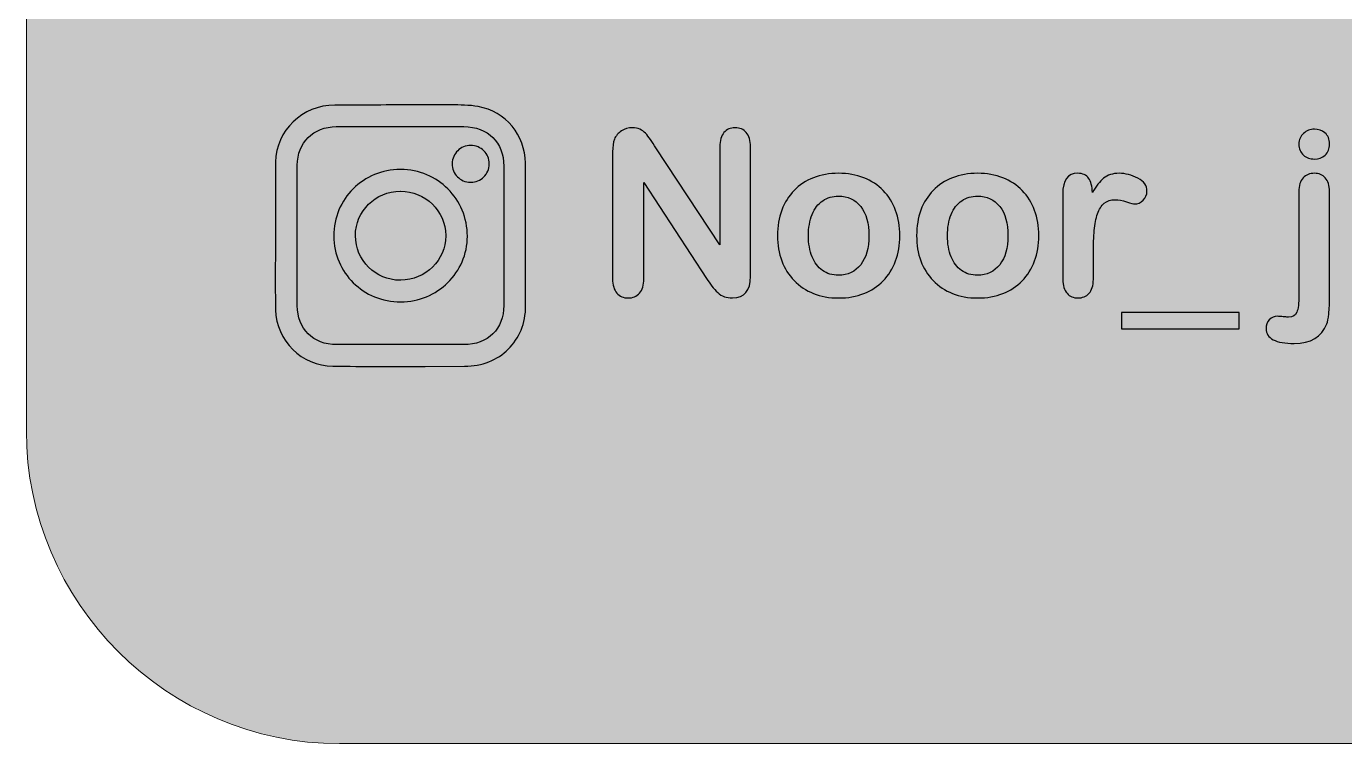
# Model space of a CAD drawing. Header units: millimetres. Extents: x -52.2 to -2.4, y -28.5 to 21.3.
# Drawn here: x -52.23 to -31.26, y -28.45 to -17.04 of the extents above; entities that cross this region are included whole.
import ezdxf

# ---------------------------------------------------------------- set-up
doc = ezdxf.new("R2010")
doc.units = ezdxf.units.MM
doc.header["$MEASUREMENT"] = 0
doc.layers.add('Layer 1', color=7, linetype='Continuous')

msp = doc.modelspace()

# ---------------------------------------------------------------- hatches: boundary and pattern name
at = {"layer": 'Layer 1', "true_color": 0xfff212}
h = msp.add_hatch(color=2, dxfattribs=at)
edge = h.paths.add_edge_path()
edge.add_spline(control_points=[(-47.2462, 21.3462), (-47.2462, 21.3462), (-7.406, 21.3462), (-7.406, 21.3462), (-4.667, 21.3462), (-2.4261, 19.1053), (-2.4261, 16.3663), (-2.4261, 16.3663), (-2.4261, -23.4739), (-2.4261, -23.4739), (-2.4261, -26.2129), (-4.667, -28.4538), (-7.406, -28.4538), (-7.406, -28.4538), (-47.2462, -28.4538), (-47.2462, -28.4538), (-49.9852, -28.4538), (-52.2261, -26.2129), (-52.2261, -23.4739), (-52.2261, -23.4739), (-52.2261, 16.3663), (-52.2261, 16.3663), (-52.2261, 19.1053), (-49.9852, 21.3462), (-47.2462, 21.3462)], knot_values=[0, 0, 0, 0, 0.125, 0.125, 0.125, 0.25, 0.25, 0.25, 0.375, 0.375, 0.375, 0.5, 0.5, 0.5, 0.625, 0.625, 0.625, 0.75, 0.75, 0.75, 0.875, 0.875, 0.875, 1, 1, 1, 1], degree=3, periodic=1)
at = {"layer": 'Layer 1', "true_color": 0x373435}
h = msp.add_hatch(color=250, dxfattribs=at)
edge = h.paths.add_edge_path()
edge.add_spline(control_points=[(-48.2645, -20.3335), (-48.2645, -20.3335), (-48.2655, -20.0078), (-48.2655, -20.0078), (-48.2669, -19.7396), (-48.2682, -19.4711), (-48.2633, -19.2033), (-48.2586, -18.9471), (-48.1528, -18.7201), (-47.9839, -18.5575), (-47.8142, -18.3942), (-47.5805, -18.2951), (-47.321, -18.2946), (-47.321, -18.2946), (-46.841, -18.2931), (-46.841, -18.2931), (-46.3959, -18.2917), (-45.9506, -18.2902), (-45.5052, -18.291), (-45.5052, -18.291), (-45.4759, -18.2909), (-45.4759, -18.2909), (-45.3319, -18.2913), (-45.1853, -18.2916), (-45.0428, -18.3173), (-44.8225, -18.3573), (-44.6354, -18.4705), (-44.5031, -18.6288), (-44.3702, -18.788), (-44.2923, -18.9936), (-44.2916, -19.2165), (-44.2916, -19.2165), (-44.2869, -21.4875), (-44.2869, -21.4875), (-44.2871, -21.7657), (-44.3896, -22.0061), (-44.5623, -22.177), (-44.7351, -22.3483), (-44.9779, -22.4495), (-45.258, -22.4495), (-45.258, -22.4495), (-45.8859, -22.4503), (-45.8859, -22.4503), (-46.3742, -22.4515), (-46.8629, -22.4525), (-47.3508, -22.4476), (-47.5985, -22.4451), (-47.8238, -22.3441), (-47.9885, -22.1823), (-48.1535, -22.0205), (-48.2582, -21.7973), (-48.2639, -21.5514), (-48.27, -21.2802), (-48.2685, -21.0081), (-48.267, -20.7366), (-48.267, -20.7366), (-48.2659, -20.3335), (-48.2659, -20.3335), (-48.2659, -20.3335), (-48.2645, -20.3335), (-48.2645, -20.3335)], knot_values=[0, 0, 0, 0, 0.05, 0.05, 0.05, 0.1, 0.1, 0.1, 0.15, 0.15, 0.15, 0.2, 0.2, 0.2, 0.25, 0.25, 0.25, 0.3, 0.3, 0.3, 0.35, 0.35, 0.35, 0.4, 0.4, 0.4, 0.45, 0.45, 0.45, 0.5, 0.5, 0.5, 0.55, 0.55, 0.55, 0.6, 0.6, 0.6, 0.65, 0.65, 0.65, 0.7, 0.7, 0.7, 0.75, 0.75, 0.75, 0.8, 0.8, 0.8, 0.85, 0.85, 0.85, 0.9, 0.9, 0.9, 0.95, 0.95, 0.95, 1, 1, 1, 1], degree=3, periodic=1)
h = msp.add_hatch(color=250, dxfattribs=at)
edge = h.paths.add_edge_path()
edge.add_spline(control_points=[(-47.9181, -20.3746), (-47.9181, -20.3746), (-47.9181, -21.4859), (-47.9181, -21.4859), (-47.9181, -21.6703), (-47.8545, -21.8258), (-47.745, -21.9341), (-47.6355, -22.0425), (-47.4788, -22.1052), (-47.2923, -22.1052), (-47.2923, -22.1052), (-45.2695, -22.1052), (-45.2695, -22.1052), (-45.0782, -22.1052), (-44.9188, -22.0425), (-44.808, -21.9335), (-44.6975, -21.8247), (-44.6336, -21.6679), (-44.6335, -21.4802), (-44.6335, -21.4802), (-44.6335, -19.2647), (-44.6335, -19.2647), (-44.6336, -19.077), (-44.6977, -18.9196), (-44.8085, -18.8098), (-44.9192, -18.7002), (-45.0782, -18.6366), (-45.268, -18.6362), (-45.268, -18.6362), (-47.2977, -18.6366), (-47.2977, -18.6366), (-47.4786, -18.6367), (-47.634, -18.7011), (-47.7435, -18.8093), (-47.8529, -18.9177), (-47.9176, -19.0711), (-47.9176, -19.2496), (-47.9176, -19.2496), (-47.9181, -20.3746), (-47.9181, -20.3746)], knot_values=[0, 0, 0, 0, 0.0769231, 0.0769231, 0.0769231, 0.1538462, 0.1538462, 0.1538462, 0.2307692, 0.2307692, 0.2307692, 0.3076923, 0.3076923, 0.3076923, 0.3846154, 0.3846154, 0.3846154, 0.4615385, 0.4615385, 0.4615385, 0.5384615, 0.5384615, 0.5384615, 0.6153846, 0.6153846, 0.6153846, 0.6923077, 0.6923077, 0.6923077, 0.7692308, 0.7692308, 0.7692308, 0.8461538, 0.8461538, 0.8461538, 0.9230769, 0.9230769, 0.9230769, 1, 1, 1, 1], degree=3, periodic=1)
h = msp.add_hatch(color=250, dxfattribs=at)
edge = h.paths.add_edge_path()
edge.add_spline(control_points=[(-42.2187, -18.9729), (-42.2187, -18.9729), (-41.1987, -20.5174), (-41.1987, -20.5174), (-41.1987, -20.5174), (-41.1987, -18.9582), (-41.1987, -18.9582), (-41.1987, -18.857), (-41.1765, -18.7812), (-41.1335, -18.7308), (-41.0902, -18.6804), (-41.0315, -18.6545), (-40.9578, -18.6545), (-40.8821, -18.6545), (-40.8216, -18.6797), (-40.7779, -18.7301), (-40.7341, -18.7806), (-40.712, -18.8573), (-40.712, -18.9582), (-40.712, -18.9582), (-40.712, -21.0182), (-40.712, -21.0182), (-40.712, -21.2479), (-40.8072, -21.3628), (-40.9975, -21.3628), (-41.0449, -21.3628), (-41.0878, -21.3558), (-41.1262, -21.3421), (-41.1637, -21.3287), (-41.2001, -21.3066), (-41.2329, -21.2774), (-41.2663, -21.2478), (-41.297, -21.2126), (-41.3257, -21.1726), (-41.354, -21.133), (-41.3843, -21.0927), (-41.4117, -21.0506), (-41.4117, -21.0506), (-42.4065, -19.5256), (-42.4065, -19.5256), (-42.4065, -19.5256), (-42.4065, -21.059), (-42.4065, -21.059), (-42.4065, -21.1587), (-42.4297, -21.2351), (-42.4761, -21.286), (-42.5227, -21.3373), (-42.5829, -21.3628), (-42.6555, -21.3628), (-42.7305, -21.3628), (-42.7908, -21.337), (-42.836, -21.2854), (-42.8813, -21.2335), (-42.9043, -21.1579), (-42.9043, -21.059), (-42.9043, -21.059), (-42.9043, -19.0388), (-42.9043, -19.0388), (-42.9043, -18.9528), (-42.8951, -18.8852), (-42.8757, -18.8368), (-42.854, -18.7829), (-42.8151, -18.7388), (-42.7627, -18.7051), (-42.7107, -18.6714), (-42.6536, -18.6545), (-42.5932, -18.6545), (-42.5451, -18.6545), (-42.504, -18.6625), (-42.4706, -18.6777), (-42.4366, -18.6932), (-42.4064, -18.7144), (-42.381, -18.7404), (-42.3555, -18.7665), (-42.3291, -18.8005), (-42.3023, -18.8424), (-42.2757, -18.8837), (-42.2483, -18.928), (-42.2187, -18.9729)], knot_values=[0, 0, 0, 0, 0.0384615, 0.0384615, 0.0384615, 0.0769231, 0.0769231, 0.0769231, 0.1153846, 0.1153846, 0.1153846, 0.1538462, 0.1538462, 0.1538462, 0.1923077, 0.1923077, 0.1923077, 0.2307692, 0.2307692, 0.2307692, 0.2692308, 0.2692308, 0.2692308, 0.3076923, 0.3076923, 0.3076923, 0.3461538, 0.3461538, 0.3461538, 0.3846154, 0.3846154, 0.3846154, 0.4230769, 0.4230769, 0.4230769, 0.4615385, 0.4615385, 0.4615385, 0.5, 0.5, 0.5, 0.5384615, 0.5384615, 0.5384615, 0.5769231, 0.5769231, 0.5769231, 0.6153846, 0.6153846, 0.6153846, 0.6538462, 0.6538462, 0.6538462, 0.6923077, 0.6923077, 0.6923077, 0.7307692, 0.7307692, 0.7307692, 0.7692308, 0.7692308, 0.7692308, 0.8076923, 0.8076923, 0.8076923, 0.8461538, 0.8461538, 0.8461538, 0.8846154, 0.8846154, 0.8846154, 0.9230769, 0.9230769, 0.9230769, 0.9615385, 0.9615385, 0.9615385, 1, 1, 1, 1], degree=3, periodic=1)
h = msp.add_hatch(color=250, dxfattribs=at)
edge = h.paths.add_edge_path()
edge.add_spline(control_points=[(-31.745, -19.1522), (-31.8127, -19.1522), (-31.8708, -19.1314), (-31.9188, -19.09), (-31.967, -19.0486), (-31.9909, -18.9893), (-31.9909, -18.9131), (-31.9909, -18.8448), (-31.9663, -18.788), (-31.917, -18.7436), (-31.8677, -18.6991), (-31.8102, -18.6765), (-31.745, -18.6765), (-31.6816, -18.6765), (-31.6258, -18.6963), (-31.5772, -18.7368), (-31.5284, -18.7774), (-31.5041, -18.8362), (-31.5041, -18.9131), (-31.5041, -18.9881), (-31.5279, -19.0467), (-31.5754, -19.0888), (-31.623, -19.1309), (-31.6791, -19.1522), (-31.745, -19.1522)], knot_values=[0, 0, 0, 0, 0.125, 0.125, 0.125, 0.25, 0.25, 0.25, 0.375, 0.375, 0.375, 0.5, 0.5, 0.5, 0.625, 0.625, 0.625, 0.75, 0.75, 0.75, 0.875, 0.875, 0.875, 1, 1, 1, 1], degree=3, periodic=1)
h = msp.add_hatch(color=250, dxfattribs=at)
edge = h.paths.add_edge_path()
edge.add_spline(control_points=[(-45.1602, -18.9351), (-45.0772, -18.9361), (-45.0034, -18.9686), (-44.9506, -19.0208), (-44.8974, -19.0734), (-44.865, -19.1463), (-44.865, -19.2272), (-44.865, -19.2272), (-44.865, -19.2322), (-44.865, -19.2322), (-44.8662, -19.3134), (-44.8994, -19.3854), (-44.9522, -19.4373), (-45.0052, -19.4889), (-45.0782, -19.5207), (-45.1593, -19.5209), (-45.1593, -19.5209), (-45.1644, -19.521), (-45.1644, -19.521), (-45.247, -19.5197), (-45.3202, -19.4868), (-45.3723, -19.4339), (-45.4245, -19.3808), (-45.4558, -19.3076), (-45.4554, -19.2259), (-45.4544, -19.1442), (-45.4209, -19.071), (-45.3677, -19.0188), (-45.3144, -18.9665), (-45.241, -18.9344), (-45.1602, -18.9351)], knot_values=[0, 0, 0, 0, 0.1, 0.1, 0.1, 0.2, 0.2, 0.2, 0.3, 0.3, 0.3, 0.4, 0.4, 0.4, 0.5, 0.5, 0.5, 0.6, 0.6, 0.6, 0.7, 0.7, 0.7, 0.8, 0.8, 0.8, 0.9, 0.9, 0.9, 1, 1, 1, 1], degree=3, periodic=1)
h = msp.add_hatch(color=250, dxfattribs=at)
edge = h.paths.add_edge_path()
edge.add_spline(control_points=[(-46.2745, -21.4244), (-46.5705, -21.4245), (-46.8359, -21.3087), (-47.0277, -21.1202), (-47.2196, -20.9319), (-47.3377, -20.6703), (-47.3379, -20.3796), (-47.3379, -20.3796), (-47.338, -20.3766), (-47.338, -20.3766), (-47.3376, -20.0808), (-47.2201, -19.8157), (-47.0291, -19.6249), (-46.838, -19.434), (-46.5728, -19.317), (-46.2776, -19.3168), (-46.2776, -19.3168), (-46.2754, -19.3167), (-46.2754, -19.3167), (-45.9799, -19.3174), (-45.714, -19.436), (-45.5224, -19.628), (-45.3309, -19.82), (-45.2129, -20.086), (-45.2129, -20.3815), (-45.2131, -20.6685), (-45.3326, -20.9293), (-45.5251, -21.1182), (-45.7173, -21.3071), (-45.9828, -21.4241), (-46.2745, -21.4244)], knot_values=[0, 0, 0, 0, 0.1, 0.1, 0.1, 0.2, 0.2, 0.2, 0.3, 0.3, 0.3, 0.4, 0.4, 0.4, 0.5, 0.5, 0.5, 0.6, 0.6, 0.6, 0.7, 0.7, 0.7, 0.8, 0.8, 0.8, 0.9, 0.9, 0.9, 1, 1, 1, 1], degree=3, periodic=1)
h = msp.add_hatch(color=250, dxfattribs=at)
edge = h.paths.add_edge_path()
edge.add_spline(control_points=[(-38.3373, -20.3716), (-38.3373, -20.5174), (-38.3598, -20.6513), (-38.405, -20.7736), (-38.4502, -20.8962), (-38.5163, -21.0015), (-38.602, -21.0896), (-38.6877, -21.1777), (-38.7907, -21.2453), (-38.9095, -21.2921), (-39.0282, -21.3389), (-39.1626, -21.3628), (-39.3114, -21.3628), (-39.4597, -21.3628), (-39.5927, -21.3391), (-39.7104, -21.2915), (-39.8281, -21.244), (-39.9309, -21.1755), (-40.0173, -21.0865), (-40.1032, -20.9983), (-40.1695, -20.893), (-40.2137, -20.7723), (-40.2581, -20.6512), (-40.2808, -20.5174), (-40.2808, -20.371), (-40.2808, -20.2233), (-40.2583, -20.0877), (-40.2131, -19.9654), (-40.1678, -19.8428), (-40.1026, -19.7375), (-40.0178, -19.6506), (-39.9333, -19.5639), (-39.8306, -19.4968), (-39.7104, -19.4499), (-39.5902, -19.403), (-39.4573, -19.3792), (-39.3114, -19.3792), (-39.1638, -19.3792), (-39.0295, -19.4032), (-38.9095, -19.4505), (-38.7895, -19.4979), (-38.6863, -19.5667), (-38.6002, -19.6549), (-38.5145, -19.7427), (-38.4488, -19.8478), (-38.4044, -19.9696), (-38.3601, -20.0908), (-38.3373, -20.2252), (-38.3373, -20.3716)], knot_values=[0, 0, 0, 0, 0.0625, 0.0625, 0.0625, 0.125, 0.125, 0.125, 0.1875, 0.1875, 0.1875, 0.25, 0.25, 0.25, 0.3125, 0.3125, 0.3125, 0.375, 0.375, 0.375, 0.4375, 0.4375, 0.4375, 0.5, 0.5, 0.5, 0.5625, 0.5625, 0.5625, 0.625, 0.625, 0.625, 0.6875, 0.6875, 0.6875, 0.75, 0.75, 0.75, 0.8125, 0.8125, 0.8125, 0.875, 0.875, 0.875, 0.9375, 0.9375, 0.9375, 1, 1, 1, 1], degree=3, periodic=1)
h = msp.add_hatch(color=250, dxfattribs=at)
edge = h.paths.add_edge_path()
edge.add_spline(control_points=[(-36.1267, -20.3716), (-36.1267, -20.5174), (-36.1492, -20.6512), (-36.1944, -20.7736), (-36.2397, -20.8961), (-36.3058, -21.0016), (-36.3914, -21.0896), (-36.477, -21.1776), (-36.5801, -21.2453), (-36.6989, -21.2921), (-36.8176, -21.3389), (-36.952, -21.3628), (-37.1008, -21.3628), (-37.2491, -21.3628), (-37.3823, -21.3389), (-37.4998, -21.2915), (-37.6173, -21.2441), (-37.7202, -21.1754), (-37.8066, -21.0865), (-37.8925, -20.9983), (-37.9588, -20.893), (-38.003, -20.7723), (-38.0476, -20.6512), (-38.0701, -20.5174), (-38.0701, -20.371), (-38.0701, -20.2233), (-38.0477, -20.0877), (-38.0024, -19.9654), (-37.9571, -19.8428), (-37.8919, -19.7375), (-37.8071, -19.6506), (-37.7227, -19.564), (-37.62, -19.4968), (-37.4998, -19.4499), (-37.3796, -19.403), (-37.2466, -19.3792), (-37.1008, -19.3792), (-36.9532, -19.3792), (-36.8188, -19.4032), (-36.6989, -19.4505), (-36.5788, -19.4979), (-36.4757, -19.5667), (-36.3896, -19.6549), (-36.3039, -19.7427), (-36.2382, -19.8478), (-36.1938, -19.9696), (-36.1495, -20.0908), (-36.1267, -20.2252), (-36.1267, -20.3716)], knot_values=[0, 0, 0, 0, 0.0625, 0.0625, 0.0625, 0.125, 0.125, 0.125, 0.1875, 0.1875, 0.1875, 0.25, 0.25, 0.25, 0.3125, 0.3125, 0.3125, 0.375, 0.375, 0.375, 0.4375, 0.4375, 0.4375, 0.5, 0.5, 0.5, 0.5625, 0.5625, 0.5625, 0.625, 0.625, 0.625, 0.6875, 0.6875, 0.6875, 0.75, 0.75, 0.75, 0.8125, 0.8125, 0.8125, 0.875, 0.875, 0.875, 0.9375, 0.9375, 0.9375, 1, 1, 1, 1], degree=3, periodic=1)
h = msp.add_hatch(color=250, dxfattribs=at)
edge = h.paths.add_edge_path()
edge.add_spline(control_points=[(-35.2593, -20.6589), (-35.2593, -20.6589), (-35.2593, -21.0664), (-35.2593, -21.0664), (-35.2593, -21.1649), (-35.2827, -21.2392), (-35.3288, -21.2884), (-35.375, -21.3378), (-35.4338, -21.3628), (-35.5051, -21.3628), (-35.5753, -21.3628), (-35.6334, -21.3378), (-35.6783, -21.2878), (-35.7233, -21.238), (-35.746, -21.164), (-35.746, -21.0664), (-35.746, -21.0664), (-35.746, -19.7079), (-35.746, -19.7079), (-35.746, -19.4889), (-35.6668, -19.3792), (-35.5088, -19.3792), (-35.4282, -19.3792), (-35.3698, -19.4051), (-35.3343, -19.456), (-35.2988, -19.5072), (-35.2788, -19.5835), (-35.2752, -19.6835), (-35.2172, -19.5835), (-35.1573, -19.5072), (-35.0958, -19.456), (-35.0342, -19.4049), (-34.9523, -19.3792), (-34.85, -19.3792), (-34.7474, -19.3792), (-34.648, -19.4049), (-34.5517, -19.456), (-34.4554, -19.5072), (-34.4071, -19.5755), (-34.4071, -19.6603), (-34.4071, -19.7202), (-34.4275, -19.769), (-34.4687, -19.808), (-34.5095, -19.8467), (-34.5541, -19.8659), (-34.6017, -19.8659), (-34.6194, -19.8659), (-34.6629, -19.8548), (-34.731, -19.833), (-34.7997, -19.8111), (-34.8603, -19.8001), (-34.9129, -19.8001), (-34.9842, -19.8001), (-35.0423, -19.8187), (-35.0878, -19.8562), (-35.1333, -19.8936), (-35.1686, -19.9495), (-35.1934, -20.0233), (-35.2182, -20.0969), (-35.2359, -20.1852), (-35.2453, -20.2868), (-35.2545, -20.3884), (-35.2593, -20.5129), (-35.2593, -20.6589)], knot_values=[0, 0, 0, 0, 0.047619, 0.047619, 0.047619, 0.0952381, 0.0952381, 0.0952381, 0.1428571, 0.1428571, 0.1428571, 0.1904762, 0.1904762, 0.1904762, 0.2380952, 0.2380952, 0.2380952, 0.2857143, 0.2857143, 0.2857143, 0.3333333, 0.3333333, 0.3333333, 0.3809524, 0.3809524, 0.3809524, 0.4285714, 0.4285714, 0.4285714, 0.4761905, 0.4761905, 0.4761905, 0.5238095, 0.5238095, 0.5238095, 0.5714286, 0.5714286, 0.5714286, 0.6190476, 0.6190476, 0.6190476, 0.6666667, 0.6666667, 0.6666667, 0.7142857, 0.7142857, 0.7142857, 0.7619048, 0.7619048, 0.7619048, 0.8095238, 0.8095238, 0.8095238, 0.8571429, 0.8571429, 0.8571429, 0.9047619, 0.9047619, 0.9047619, 0.952381, 0.952381, 0.952381, 1, 1, 1, 1], degree=3, periodic=1)
h = msp.add_hatch(color=250, dxfattribs=at)
edge = h.paths.add_edge_path()
edge.add_spline(control_points=[(-31.5041, -19.6707), (-31.5041, -19.6707), (-31.5041, -21.3257), (-31.5041, -21.3257), (-31.5041, -21.4432), (-31.5078, -21.5398), (-31.5156, -21.6142), (-31.5235, -21.6885), (-31.5353, -21.7421), (-31.5485, -21.7758), (-31.6303, -21.9834), (-31.8011, -22.0875), (-32.064, -22.0875), (-32.2117, -22.0875), (-32.3239, -22.067), (-32.4001, -22.0265), (-32.4762, -21.9861), (-32.5142, -21.9271), (-32.5142, -21.8496), (-32.5142, -21.7923), (-32.497, -21.7453), (-32.4624, -21.7087), (-32.4282, -21.6723), (-32.383, -21.6538), (-32.3268, -21.6538), (-32.3196, -21.6538), (-32.308, -21.6552), (-32.2922, -21.6569), (-32.2758, -21.6586), (-32.2517, -21.6605), (-32.2202, -21.6629), (-32.1891, -21.6653), (-32.1671, -21.6667), (-32.1556, -21.6667), (-32.0897, -21.6667), (-32.0457, -21.6409), (-32.0238, -21.5898), (-32.0019, -21.5386), (-31.9909, -21.4471), (-31.9909, -21.3147), (-31.9909, -21.3147), (-31.9909, -19.6707), (-31.9909, -19.6707), (-31.9909, -19.5737), (-31.9683, -19.5011), (-31.9232, -19.4523), (-31.878, -19.4036), (-31.8182, -19.3792), (-31.745, -19.3792), (-31.6736, -19.3792), (-31.6158, -19.4036), (-31.5712, -19.4517), (-31.5266, -19.4999), (-31.5041, -19.5727), (-31.5041, -19.6707)], knot_values=[0, 0, 0, 0, 0.0555556, 0.0555556, 0.0555556, 0.1111111, 0.1111111, 0.1111111, 0.1666667, 0.1666667, 0.1666667, 0.2222222, 0.2222222, 0.2222222, 0.2777778, 0.2777778, 0.2777778, 0.3333333, 0.3333333, 0.3333333, 0.3888889, 0.3888889, 0.3888889, 0.4444444, 0.4444444, 0.4444444, 0.5, 0.5, 0.5, 0.5555556, 0.5555556, 0.5555556, 0.6111111, 0.6111111, 0.6111111, 0.6666667, 0.6666667, 0.6666667, 0.7222222, 0.7222222, 0.7222222, 0.7777778, 0.7777778, 0.7777778, 0.8333333, 0.8333333, 0.8333333, 0.8888889, 0.8888889, 0.8888889, 0.9444444, 0.9444444, 0.9444444, 1, 1, 1, 1], degree=3, periodic=1)
h = msp.add_hatch(color=250, dxfattribs=at)
edge = h.paths.add_edge_path()
edge.add_spline(control_points=[(-46.2759, -19.6633), (-46.2759, -19.6633), (-46.2796, -19.6634), (-46.2796, -19.6634), (-46.4767, -19.6639), (-46.6555, -19.7433), (-46.7845, -19.871), (-46.9135, -19.9986), (-46.9936, -20.1748), (-46.9936, -20.369), (-46.9936, -20.369), (-46.9935, -20.3726), (-46.9935, -20.3726), (-46.9933, -20.5676), (-46.9132, -20.7447), (-46.7845, -20.8728), (-46.6559, -21.0008), (-46.4778, -21.0803), (-46.2816, -21.0804), (-46.2816, -21.0804), (-46.2731, -21.0803), (-46.2731, -21.0803), (-46.0763, -21.0786), (-45.8971, -20.9982), (-45.7675, -20.8706), (-45.6379, -20.743), (-45.5573, -20.5676), (-45.5571, -20.3756), (-45.5571, -20.3756), (-45.5572, -20.3677), (-45.5572, -20.3677), (-45.5591, -20.1738), (-45.6407, -19.9975), (-45.7705, -19.8703), (-45.9004, -19.7427), (-46.0796, -19.6633), (-46.2759, -19.6633)], knot_values=[0, 0, 0, 0, 0.0833333, 0.0833333, 0.0833333, 0.1666667, 0.1666667, 0.1666667, 0.25, 0.25, 0.25, 0.3333333, 0.3333333, 0.3333333, 0.4166667, 0.4166667, 0.4166667, 0.5, 0.5, 0.5, 0.5833333, 0.5833333, 0.5833333, 0.6666667, 0.6666667, 0.6666667, 0.75, 0.75, 0.75, 0.8333333, 0.8333333, 0.8333333, 0.9166667, 0.9166667, 0.9166667, 1, 1, 1, 1], degree=3, periodic=1)
h = msp.add_hatch(color=250, dxfattribs=at)
edge = h.paths.add_edge_path()
edge.add_spline(control_points=[(-38.8277, -20.3716), (-38.8277, -20.1728), (-38.8712, -20.0181), (-38.9587, -19.9074), (-39.0462, -19.7968), (-39.1638, -19.7414), (-39.3114, -19.7414), (-39.4072, -19.7414), (-39.4909, -19.7659), (-39.5634, -19.8153), (-39.636, -19.8646), (-39.6921, -19.9381), (-39.7311, -20.0343), (-39.7704, -20.1306), (-39.7903, -20.2435), (-39.7903, -20.3716), (-39.7903, -20.4991), (-39.7708, -20.6111), (-39.7324, -20.7059), (-39.6937, -20.8009), (-39.6383, -20.8745), (-39.5664, -20.9249), (-39.4946, -20.9754), (-39.409, -21.0005), (-39.3114, -21.0005), (-39.1638, -21.0005), (-39.0464, -20.9448), (-38.9587, -20.8334), (-38.8717, -20.7225), (-38.8277, -20.568), (-38.8277, -20.3716)], knot_values=[0, 0, 0, 0, 0.1, 0.1, 0.1, 0.2, 0.2, 0.2, 0.3, 0.3, 0.3, 0.4, 0.4, 0.4, 0.5, 0.5, 0.5, 0.6, 0.6, 0.6, 0.7, 0.7, 0.7, 0.8, 0.8, 0.8, 0.9, 0.9, 0.9, 1, 1, 1, 1], degree=3, periodic=1)
h = msp.add_hatch(color=250, dxfattribs=at)
edge = h.paths.add_edge_path()
edge.add_spline(control_points=[(-36.6171, -20.3716), (-36.6171, -20.1728), (-36.6607, -20.0181), (-36.7482, -19.9074), (-36.8357, -19.7968), (-36.9532, -19.7414), (-37.1008, -19.7414), (-37.1966, -19.7414), (-37.2804, -19.7661), (-37.3526, -19.8153), (-37.4252, -19.8645), (-37.4815, -19.938), (-37.5206, -20.0343), (-37.5599, -20.1305), (-37.5797, -20.2435), (-37.5797, -20.3716), (-37.5797, -20.4991), (-37.5603, -20.6112), (-37.5217, -20.7059), (-37.4831, -20.801), (-37.4276, -20.8745), (-37.3559, -20.9249), (-37.284, -20.9754), (-37.1984, -21.0005), (-37.1008, -21.0005), (-36.9532, -21.0005), (-36.8359, -20.9448), (-36.7482, -20.8334), (-36.6612, -20.7225), (-36.6171, -20.568), (-36.6171, -20.3716)], knot_values=[0, 0, 0, 0, 0.1, 0.1, 0.1, 0.2, 0.2, 0.2, 0.3, 0.3, 0.3, 0.4, 0.4, 0.4, 0.5, 0.5, 0.5, 0.6, 0.6, 0.6, 0.7, 0.7, 0.7, 0.8, 0.8, 0.8, 0.9, 0.9, 0.9, 1, 1, 1, 1], degree=3, periodic=1)
h = msp.add_hatch(color=250, dxfattribs=at)
edge = h.paths.add_edge_path()
edge.add_spline(control_points=[(-34.8133, -21.8551), (-34.8133, -21.8551), (-34.8133, -21.5934), (-34.8133, -21.5934), (-34.8133, -21.5934), (-32.9407, -21.5934), (-32.9407, -21.5934), (-32.9407, -21.5934), (-32.9407, -21.8551), (-32.9407, -21.8551), (-32.9407, -21.8551), (-34.8133, -21.8551), (-34.8133, -21.8551)], knot_values=[0, 0, 0, 0, 0.25, 0.25, 0.25, 0.5, 0.5, 0.5, 0.75, 0.75, 0.75, 1, 1, 1, 1], degree=3, periodic=1)

# ---------------------------------------------------------------- linework, layer by layer
at = {"layer": 'Layer 1', "color": 250, "lineweight": 18}
msp.add_open_spline([(-47.2462, 21.3462), (-47.2462, 21.3462), (-7.406, 21.3462), (-7.406, 21.3462), (-4.667, 21.3462), (-2.4261, 19.1053), (-2.4261, 16.3663), (-2.4261, 16.3663), (-2.4261, -23.4739), (-2.4261, -23.4739), (-2.4261, -26.2129), (-4.667, -28.4538), (-7.406, -28.4538), (-7.406, -28.4538), (-47.2462, -28.4538), (-47.2462, -28.4538), (-49.9852, -28.4538), (-52.2261, -26.2129), (-52.2261, -23.4739), (-52.2261, -23.4739), (-52.2261, 16.3663), (-52.2261, 16.3663), (-52.2261, 19.1053), (-49.9852, 21.3462), (-47.2462, 21.3462)], degree=3, knots=[0, 0, 0, 0, 0.125, 0.125, 0.125, 0.25, 0.25, 0.25, 0.375, 0.375, 0.375, 0.5, 0.5, 0.5, 0.625, 0.625, 0.625, 0.75, 0.75, 0.75, 0.875, 0.875, 0.875, 1, 1, 1, 1], dxfattribs=at)
at = {"layer": 'Layer 1', "color": 250}
for points, knots in [([(-48.2645, -20.3335), (-48.2645, -20.3335), (-48.2655, -20.0078), (-48.2655, -20.0078), (-48.2669, -19.7396), (-48.2682, -19.4711), (-48.2633, -19.2033), (-48.2586, -18.9471), (-48.1528, -18.7201), (-47.9839, -18.5575), (-47.8142, -18.3942), (-47.5805, -18.2951), (-47.321, -18.2946), (-47.321, -18.2946), (-46.841, -18.2931), (-46.841, -18.2931), (-46.3959, -18.2917), (-45.9506, -18.2902), (-45.5052, -18.291), (-45.5052, -18.291), (-45.4759, -18.2909), (-45.4759, -18.2909), (-45.3319, -18.2913), (-45.1853, -18.2916), (-45.0428, -18.3173), (-44.8225, -18.3573), (-44.6354, -18.4705), (-44.5031, -18.6288), (-44.3702, -18.788), (-44.2923, -18.9936), (-44.2916, -19.2165), (-44.2916, -19.2165), (-44.2869, -21.4875), (-44.2869, -21.4875), (-44.2871, -21.7657), (-44.3896, -22.0061), (-44.5623, -22.177), (-44.7351, -22.3483), (-44.9779, -22.4495), (-45.258, -22.4495), (-45.258, -22.4495), (-45.8859, -22.4503), (-45.8859, -22.4503), (-46.3742, -22.4515), (-46.8629, -22.4525), (-47.3508, -22.4476), (-47.5985, -22.4451), (-47.8238, -22.3441), (-47.9885, -22.1823), (-48.1535, -22.0205), (-48.2582, -21.7973), (-48.2639, -21.5514), (-48.27, -21.2802), (-48.2685, -21.0081), (-48.267, -20.7366), (-48.267, -20.7366), (-48.2659, -20.3335), (-48.2659, -20.3335), (-48.2659, -20.3335), (-48.2645, -20.3335), (-48.2645, -20.3335)], [0, 0, 0, 0, 0.05, 0.05, 0.05, 0.1, 0.1, 0.1, 0.15, 0.15, 0.15, 0.2, 0.2, 0.2, 0.25, 0.25, 0.25, 0.3, 0.3, 0.3, 0.35, 0.35, 0.35, 0.4, 0.4, 0.4, 0.45, 0.45, 0.45, 0.5, 0.5, 0.5, 0.55, 0.55, 0.55, 0.6, 0.6, 0.6, 0.65, 0.65, 0.65, 0.7, 0.7, 0.7, 0.75, 0.75, 0.75, 0.8, 0.8, 0.8, 0.85, 0.85, 0.85, 0.9, 0.9, 0.9, 0.95, 0.95, 0.95, 1, 1, 1, 1]), ([(-47.9181, -20.3746), (-47.9181, -20.3746), (-47.9181, -21.4859), (-47.9181, -21.4859), (-47.9181, -21.6703), (-47.8545, -21.8258), (-47.745, -21.9341), (-47.6355, -22.0425), (-47.4788, -22.1052), (-47.2923, -22.1052), (-47.2923, -22.1052), (-45.2695, -22.1052), (-45.2695, -22.1052), (-45.0782, -22.1052), (-44.9188, -22.0425), (-44.808, -21.9335), (-44.6975, -21.8247), (-44.6336, -21.6679), (-44.6335, -21.4802), (-44.6335, -21.4802), (-44.6335, -19.2647), (-44.6335, -19.2647), (-44.6336, -19.077), (-44.6977, -18.9196), (-44.8085, -18.8098), (-44.9192, -18.7002), (-45.0782, -18.6366), (-45.268, -18.6362), (-45.268, -18.6362), (-47.2977, -18.6366), (-47.2977, -18.6366), (-47.4786, -18.6367), (-47.634, -18.7011), (-47.7435, -18.8093), (-47.8529, -18.9177), (-47.9176, -19.0711), (-47.9176, -19.2496), (-47.9176, -19.2496), (-47.9181, -20.3746), (-47.9181, -20.3746)], [0, 0, 0, 0, 0.0769231, 0.0769231, 0.0769231, 0.1538462, 0.1538462, 0.1538462, 0.2307692, 0.2307692, 0.2307692, 0.3076923, 0.3076923, 0.3076923, 0.3846154, 0.3846154, 0.3846154, 0.4615385, 0.4615385, 0.4615385, 0.5384615, 0.5384615, 0.5384615, 0.6153846, 0.6153846, 0.6153846, 0.6923077, 0.6923077, 0.6923077, 0.7692308, 0.7692308, 0.7692308, 0.8461538, 0.8461538, 0.8461538, 0.9230769, 0.9230769, 0.9230769, 1, 1, 1, 1]), ([(-42.2187, -18.9729), (-42.2187, -18.9729), (-41.1987, -20.5174), (-41.1987, -20.5174), (-41.1987, -20.5174), (-41.1987, -18.9582), (-41.1987, -18.9582), (-41.1987, -18.857), (-41.1765, -18.7812), (-41.1335, -18.7308), (-41.0902, -18.6804), (-41.0315, -18.6545), (-40.9578, -18.6545), (-40.8821, -18.6545), (-40.8216, -18.6797), (-40.7779, -18.7301), (-40.7341, -18.7806), (-40.712, -18.8573), (-40.712, -18.9582), (-40.712, -18.9582), (-40.712, -21.0182), (-40.712, -21.0182), (-40.712, -21.2479), (-40.8072, -21.3628), (-40.9975, -21.3628), (-41.0449, -21.3628), (-41.0878, -21.3558), (-41.1262, -21.3421), (-41.1637, -21.3287), (-41.2001, -21.3066), (-41.2329, -21.2774), (-41.2663, -21.2478), (-41.297, -21.2126), (-41.3257, -21.1726), (-41.354, -21.133), (-41.3843, -21.0927), (-41.4117, -21.0506), (-41.4117, -21.0506), (-42.4065, -19.5256), (-42.4065, -19.5256), (-42.4065, -19.5256), (-42.4065, -21.059), (-42.4065, -21.059), (-42.4065, -21.1587), (-42.4297, -21.2351), (-42.4761, -21.286), (-42.5227, -21.3373), (-42.5829, -21.3628), (-42.6555, -21.3628), (-42.7305, -21.3628), (-42.7908, -21.337), (-42.836, -21.2854), (-42.8813, -21.2335), (-42.9043, -21.1579), (-42.9043, -21.059), (-42.9043, -21.059), (-42.9043, -19.0388), (-42.9043, -19.0388), (-42.9043, -18.9528), (-42.8951, -18.8852), (-42.8757, -18.8368), (-42.854, -18.7829), (-42.8151, -18.7388), (-42.7627, -18.7051), (-42.7107, -18.6714), (-42.6536, -18.6545), (-42.5932, -18.6545), (-42.5451, -18.6545), (-42.504, -18.6625), (-42.4706, -18.6777), (-42.4366, -18.6932), (-42.4064, -18.7144), (-42.381, -18.7404), (-42.3555, -18.7665), (-42.3291, -18.8005), (-42.3023, -18.8424), (-42.2757, -18.8837), (-42.2483, -18.928), (-42.2187, -18.9729)], [0, 0, 0, 0, 0.0384615, 0.0384615, 0.0384615, 0.0769231, 0.0769231, 0.0769231, 0.1153846, 0.1153846, 0.1153846, 0.1538462, 0.1538462, 0.1538462, 0.1923077, 0.1923077, 0.1923077, 0.2307692, 0.2307692, 0.2307692, 0.2692308, 0.2692308, 0.2692308, 0.3076923, 0.3076923, 0.3076923, 0.3461538, 0.3461538, 0.3461538, 0.3846154, 0.3846154, 0.3846154, 0.4230769, 0.4230769, 0.4230769, 0.4615385, 0.4615385, 0.4615385, 0.5, 0.5, 0.5, 0.5384615, 0.5384615, 0.5384615, 0.5769231, 0.5769231, 0.5769231, 0.6153846, 0.6153846, 0.6153846, 0.6538462, 0.6538462, 0.6538462, 0.6923077, 0.6923077, 0.6923077, 0.7307692, 0.7307692, 0.7307692, 0.7692308, 0.7692308, 0.7692308, 0.8076923, 0.8076923, 0.8076923, 0.8461538, 0.8461538, 0.8461538, 0.8846154, 0.8846154, 0.8846154, 0.9230769, 0.9230769, 0.9230769, 0.9615385, 0.9615385, 0.9615385, 1, 1, 1, 1]), ([(-31.745, -19.1522), (-31.8127, -19.1522), (-31.8708, -19.1314), (-31.9188, -19.09), (-31.967, -19.0486), (-31.9909, -18.9893), (-31.9909, -18.9131), (-31.9909, -18.8448), (-31.9663, -18.788), (-31.917, -18.7436), (-31.8677, -18.6991), (-31.8102, -18.6765), (-31.745, -18.6765), (-31.6816, -18.6765), (-31.6258, -18.6963), (-31.5772, -18.7368), (-31.5284, -18.7774), (-31.5041, -18.8362), (-31.5041, -18.9131), (-31.5041, -18.9881), (-31.5279, -19.0467), (-31.5754, -19.0888), (-31.623, -19.1309), (-31.6791, -19.1522), (-31.745, -19.1522)], [0, 0, 0, 0, 0.125, 0.125, 0.125, 0.25, 0.25, 0.25, 0.375, 0.375, 0.375, 0.5, 0.5, 0.5, 0.625, 0.625, 0.625, 0.75, 0.75, 0.75, 0.875, 0.875, 0.875, 1, 1, 1, 1]), ([(-45.1602, -18.9351), (-45.0772, -18.9361), (-45.0034, -18.9686), (-44.9506, -19.0208), (-44.8974, -19.0734), (-44.865, -19.1463), (-44.865, -19.2272), (-44.865, -19.2272), (-44.865, -19.2322), (-44.865, -19.2322), (-44.8662, -19.3134), (-44.8994, -19.3854), (-44.9522, -19.4373), (-45.0052, -19.4889), (-45.0782, -19.5207), (-45.1593, -19.5209), (-45.1593, -19.5209), (-45.1644, -19.521), (-45.1644, -19.521), (-45.247, -19.5197), (-45.3202, -19.4868), (-45.3723, -19.4339), (-45.4245, -19.3808), (-45.4558, -19.3076), (-45.4554, -19.2259), (-45.4544, -19.1442), (-45.4209, -19.071), (-45.3677, -19.0188), (-45.3144, -18.9665), (-45.241, -18.9344), (-45.1602, -18.9351)], [0, 0, 0, 0, 0.1, 0.1, 0.1, 0.2, 0.2, 0.2, 0.3, 0.3, 0.3, 0.4, 0.4, 0.4, 0.5, 0.5, 0.5, 0.6, 0.6, 0.6, 0.7, 0.7, 0.7, 0.8, 0.8, 0.8, 0.9, 0.9, 0.9, 1, 1, 1, 1]), ([(-46.2745, -21.4244), (-46.5705, -21.4245), (-46.8359, -21.3087), (-47.0277, -21.1202), (-47.2196, -20.9319), (-47.3377, -20.6703), (-47.3379, -20.3796), (-47.3379, -20.3796), (-47.338, -20.3766), (-47.338, -20.3766), (-47.3376, -20.0808), (-47.2201, -19.8157), (-47.0291, -19.6249), (-46.838, -19.434), (-46.5728, -19.317), (-46.2776, -19.3168), (-46.2776, -19.3168), (-46.2754, -19.3167), (-46.2754, -19.3167), (-45.9799, -19.3174), (-45.714, -19.436), (-45.5224, -19.628), (-45.3309, -19.82), (-45.2129, -20.086), (-45.2129, -20.3815), (-45.2131, -20.6685), (-45.3326, -20.9293), (-45.5251, -21.1182), (-45.7173, -21.3071), (-45.9828, -21.4241), (-46.2745, -21.4244)], [0, 0, 0, 0, 0.1, 0.1, 0.1, 0.2, 0.2, 0.2, 0.3, 0.3, 0.3, 0.4, 0.4, 0.4, 0.5, 0.5, 0.5, 0.6, 0.6, 0.6, 0.7, 0.7, 0.7, 0.8, 0.8, 0.8, 0.9, 0.9, 0.9, 1, 1, 1, 1]), ([(-38.3373, -20.3716), (-38.3373, -20.5174), (-38.3598, -20.6513), (-38.405, -20.7736), (-38.4502, -20.8962), (-38.5163, -21.0015), (-38.602, -21.0896), (-38.6877, -21.1777), (-38.7907, -21.2453), (-38.9095, -21.2921), (-39.0282, -21.3389), (-39.1626, -21.3628), (-39.3114, -21.3628), (-39.4597, -21.3628), (-39.5927, -21.3391), (-39.7104, -21.2915), (-39.8281, -21.244), (-39.9309, -21.1755), (-40.0173, -21.0865), (-40.1032, -20.9983), (-40.1695, -20.893), (-40.2137, -20.7723), (-40.2581, -20.6512), (-40.2808, -20.5174), (-40.2808, -20.371), (-40.2808, -20.2233), (-40.2583, -20.0877), (-40.2131, -19.9654), (-40.1678, -19.8428), (-40.1026, -19.7375), (-40.0178, -19.6506), (-39.9333, -19.5639), (-39.8306, -19.4968), (-39.7104, -19.4499), (-39.5902, -19.403), (-39.4573, -19.3792), (-39.3114, -19.3792), (-39.1638, -19.3792), (-39.0295, -19.4032), (-38.9095, -19.4505), (-38.7895, -19.4979), (-38.6863, -19.5667), (-38.6002, -19.6549), (-38.5145, -19.7427), (-38.4488, -19.8478), (-38.4044, -19.9696), (-38.3601, -20.0908), (-38.3373, -20.2252), (-38.3373, -20.3716)], [0, 0, 0, 0, 0.0625, 0.0625, 0.0625, 0.125, 0.125, 0.125, 0.1875, 0.1875, 0.1875, 0.25, 0.25, 0.25, 0.3125, 0.3125, 0.3125, 0.375, 0.375, 0.375, 0.4375, 0.4375, 0.4375, 0.5, 0.5, 0.5, 0.5625, 0.5625, 0.5625, 0.625, 0.625, 0.625, 0.6875, 0.6875, 0.6875, 0.75, 0.75, 0.75, 0.8125, 0.8125, 0.8125, 0.875, 0.875, 0.875, 0.9375, 0.9375, 0.9375, 1, 1, 1, 1]), ([(-36.1267, -20.3716), (-36.1267, -20.5174), (-36.1492, -20.6512), (-36.1944, -20.7736), (-36.2397, -20.8961), (-36.3058, -21.0016), (-36.3914, -21.0896), (-36.477, -21.1776), (-36.5801, -21.2453), (-36.6989, -21.2921), (-36.8176, -21.3389), (-36.952, -21.3628), (-37.1008, -21.3628), (-37.2491, -21.3628), (-37.3823, -21.3389), (-37.4998, -21.2915), (-37.6173, -21.2441), (-37.7202, -21.1754), (-37.8066, -21.0865), (-37.8925, -20.9983), (-37.9588, -20.893), (-38.003, -20.7723), (-38.0476, -20.6512), (-38.0701, -20.5174), (-38.0701, -20.371), (-38.0701, -20.2233), (-38.0477, -20.0877), (-38.0024, -19.9654), (-37.9571, -19.8428), (-37.8919, -19.7375), (-37.8071, -19.6506), (-37.7227, -19.564), (-37.62, -19.4968), (-37.4998, -19.4499), (-37.3796, -19.403), (-37.2466, -19.3792), (-37.1008, -19.3792), (-36.9532, -19.3792), (-36.8188, -19.4032), (-36.6989, -19.4505), (-36.5788, -19.4979), (-36.4757, -19.5667), (-36.3896, -19.6549), (-36.3039, -19.7427), (-36.2382, -19.8478), (-36.1938, -19.9696), (-36.1495, -20.0908), (-36.1267, -20.2252), (-36.1267, -20.3716)], [0, 0, 0, 0, 0.0625, 0.0625, 0.0625, 0.125, 0.125, 0.125, 0.1875, 0.1875, 0.1875, 0.25, 0.25, 0.25, 0.3125, 0.3125, 0.3125, 0.375, 0.375, 0.375, 0.4375, 0.4375, 0.4375, 0.5, 0.5, 0.5, 0.5625, 0.5625, 0.5625, 0.625, 0.625, 0.625, 0.6875, 0.6875, 0.6875, 0.75, 0.75, 0.75, 0.8125, 0.8125, 0.8125, 0.875, 0.875, 0.875, 0.9375, 0.9375, 0.9375, 1, 1, 1, 1]), ([(-35.2593, -20.6589), (-35.2593, -20.6589), (-35.2593, -21.0664), (-35.2593, -21.0664), (-35.2593, -21.1649), (-35.2827, -21.2392), (-35.3288, -21.2884), (-35.375, -21.3378), (-35.4338, -21.3628), (-35.5051, -21.3628), (-35.5753, -21.3628), (-35.6334, -21.3378), (-35.6783, -21.2878), (-35.7233, -21.238), (-35.746, -21.164), (-35.746, -21.0664), (-35.746, -21.0664), (-35.746, -19.7079), (-35.746, -19.7079), (-35.746, -19.4889), (-35.6668, -19.3792), (-35.5088, -19.3792), (-35.4282, -19.3792), (-35.3698, -19.4051), (-35.3343, -19.456), (-35.2988, -19.5072), (-35.2788, -19.5835), (-35.2752, -19.6835), (-35.2172, -19.5835), (-35.1573, -19.5072), (-35.0958, -19.456), (-35.0342, -19.4049), (-34.9523, -19.3792), (-34.85, -19.3792), (-34.7474, -19.3792), (-34.648, -19.4049), (-34.5517, -19.456), (-34.4554, -19.5072), (-34.4071, -19.5755), (-34.4071, -19.6603), (-34.4071, -19.7202), (-34.4275, -19.769), (-34.4687, -19.808), (-34.5095, -19.8467), (-34.5541, -19.8659), (-34.6017, -19.8659), (-34.6194, -19.8659), (-34.6629, -19.8548), (-34.731, -19.833), (-34.7997, -19.8111), (-34.8603, -19.8001), (-34.9129, -19.8001), (-34.9842, -19.8001), (-35.0423, -19.8187), (-35.0878, -19.8562), (-35.1333, -19.8936), (-35.1686, -19.9495), (-35.1934, -20.0233), (-35.2182, -20.0969), (-35.2359, -20.1852), (-35.2453, -20.2868), (-35.2545, -20.3884), (-35.2593, -20.5129), (-35.2593, -20.6589)], [0, 0, 0, 0, 0.047619, 0.047619, 0.047619, 0.0952381, 0.0952381, 0.0952381, 0.1428571, 0.1428571, 0.1428571, 0.1904762, 0.1904762, 0.1904762, 0.2380952, 0.2380952, 0.2380952, 0.2857143, 0.2857143, 0.2857143, 0.3333333, 0.3333333, 0.3333333, 0.3809524, 0.3809524, 0.3809524, 0.4285714, 0.4285714, 0.4285714, 0.4761905, 0.4761905, 0.4761905, 0.5238095, 0.5238095, 0.5238095, 0.5714286, 0.5714286, 0.5714286, 0.6190476, 0.6190476, 0.6190476, 0.6666667, 0.6666667, 0.6666667, 0.7142857, 0.7142857, 0.7142857, 0.7619048, 0.7619048, 0.7619048, 0.8095238, 0.8095238, 0.8095238, 0.8571429, 0.8571429, 0.8571429, 0.9047619, 0.9047619, 0.9047619, 0.952381, 0.952381, 0.952381, 1, 1, 1, 1]), ([(-31.5041, -19.6707), (-31.5041, -19.6707), (-31.5041, -21.3257), (-31.5041, -21.3257), (-31.5041, -21.4432), (-31.5078, -21.5398), (-31.5156, -21.6142), (-31.5235, -21.6885), (-31.5353, -21.7421), (-31.5485, -21.7758), (-31.6303, -21.9834), (-31.8011, -22.0875), (-32.064, -22.0875), (-32.2117, -22.0875), (-32.3239, -22.067), (-32.4001, -22.0265), (-32.4762, -21.9861), (-32.5142, -21.9271), (-32.5142, -21.8496), (-32.5142, -21.7923), (-32.497, -21.7453), (-32.4624, -21.7087), (-32.4282, -21.6723), (-32.383, -21.6538), (-32.3268, -21.6538), (-32.3196, -21.6538), (-32.308, -21.6552), (-32.2922, -21.6569), (-32.2758, -21.6586), (-32.2517, -21.6605), (-32.2202, -21.6629), (-32.1891, -21.6653), (-32.1671, -21.6667), (-32.1556, -21.6667), (-32.0897, -21.6667), (-32.0457, -21.6409), (-32.0238, -21.5898), (-32.0019, -21.5386), (-31.9909, -21.4471), (-31.9909, -21.3147), (-31.9909, -21.3147), (-31.9909, -19.6707), (-31.9909, -19.6707), (-31.9909, -19.5737), (-31.9683, -19.5011), (-31.9232, -19.4523), (-31.878, -19.4036), (-31.8182, -19.3792), (-31.745, -19.3792), (-31.6736, -19.3792), (-31.6158, -19.4036), (-31.5712, -19.4517), (-31.5266, -19.4999), (-31.5041, -19.5727), (-31.5041, -19.6707)], [0, 0, 0, 0, 0.0555556, 0.0555556, 0.0555556, 0.1111111, 0.1111111, 0.1111111, 0.1666667, 0.1666667, 0.1666667, 0.2222222, 0.2222222, 0.2222222, 0.2777778, 0.2777778, 0.2777778, 0.3333333, 0.3333333, 0.3333333, 0.3888889, 0.3888889, 0.3888889, 0.4444444, 0.4444444, 0.4444444, 0.5, 0.5, 0.5, 0.5555556, 0.5555556, 0.5555556, 0.6111111, 0.6111111, 0.6111111, 0.6666667, 0.6666667, 0.6666667, 0.7222222, 0.7222222, 0.7222222, 0.7777778, 0.7777778, 0.7777778, 0.8333333, 0.8333333, 0.8333333, 0.8888889, 0.8888889, 0.8888889, 0.9444444, 0.9444444, 0.9444444, 1, 1, 1, 1]), ([(-46.2759, -19.6633), (-46.2759, -19.6633), (-46.2796, -19.6634), (-46.2796, -19.6634), (-46.4767, -19.6639), (-46.6555, -19.7433), (-46.7845, -19.871), (-46.9135, -19.9986), (-46.9936, -20.1748), (-46.9936, -20.369), (-46.9936, -20.369), (-46.9935, -20.3726), (-46.9935, -20.3726), (-46.9933, -20.5676), (-46.9132, -20.7447), (-46.7845, -20.8728), (-46.6559, -21.0008), (-46.4778, -21.0803), (-46.2816, -21.0804), (-46.2816, -21.0804), (-46.2731, -21.0803), (-46.2731, -21.0803), (-46.0763, -21.0786), (-45.8971, -20.9982), (-45.7675, -20.8706), (-45.6379, -20.743), (-45.5573, -20.5676), (-45.5571, -20.3756), (-45.5571, -20.3756), (-45.5572, -20.3677), (-45.5572, -20.3677), (-45.5591, -20.1738), (-45.6407, -19.9975), (-45.7705, -19.8703), (-45.9004, -19.7427), (-46.0796, -19.6633), (-46.2759, -19.6633)], [0, 0, 0, 0, 0.0833333, 0.0833333, 0.0833333, 0.1666667, 0.1666667, 0.1666667, 0.25, 0.25, 0.25, 0.3333333, 0.3333333, 0.3333333, 0.4166667, 0.4166667, 0.4166667, 0.5, 0.5, 0.5, 0.5833333, 0.5833333, 0.5833333, 0.6666667, 0.6666667, 0.6666667, 0.75, 0.75, 0.75, 0.8333333, 0.8333333, 0.8333333, 0.9166667, 0.9166667, 0.9166667, 1, 1, 1, 1]), ([(-38.8277, -20.3716), (-38.8277, -20.1728), (-38.8712, -20.0181), (-38.9587, -19.9074), (-39.0462, -19.7968), (-39.1638, -19.7414), (-39.3114, -19.7414), (-39.4072, -19.7414), (-39.4909, -19.7659), (-39.5634, -19.8153), (-39.636, -19.8646), (-39.6921, -19.9381), (-39.7311, -20.0343), (-39.7704, -20.1306), (-39.7903, -20.2435), (-39.7903, -20.3716), (-39.7903, -20.4991), (-39.7708, -20.6111), (-39.7324, -20.7059), (-39.6937, -20.8009), (-39.6383, -20.8745), (-39.5664, -20.9249), (-39.4946, -20.9754), (-39.409, -21.0005), (-39.3114, -21.0005), (-39.1638, -21.0005), (-39.0464, -20.9448), (-38.9587, -20.8334), (-38.8717, -20.7225), (-38.8277, -20.568), (-38.8277, -20.3716)], [0, 0, 0, 0, 0.1, 0.1, 0.1, 0.2, 0.2, 0.2, 0.3, 0.3, 0.3, 0.4, 0.4, 0.4, 0.5, 0.5, 0.5, 0.6, 0.6, 0.6, 0.7, 0.7, 0.7, 0.8, 0.8, 0.8, 0.9, 0.9, 0.9, 1, 1, 1, 1]), ([(-36.6171, -20.3716), (-36.6171, -20.1728), (-36.6607, -20.0181), (-36.7482, -19.9074), (-36.8357, -19.7968), (-36.9532, -19.7414), (-37.1008, -19.7414), (-37.1966, -19.7414), (-37.2804, -19.7661), (-37.3526, -19.8153), (-37.4252, -19.8645), (-37.4815, -19.938), (-37.5206, -20.0343), (-37.5599, -20.1305), (-37.5797, -20.2435), (-37.5797, -20.3716), (-37.5797, -20.4991), (-37.5603, -20.6112), (-37.5217, -20.7059), (-37.4831, -20.801), (-37.4276, -20.8745), (-37.3559, -20.9249), (-37.284, -20.9754), (-37.1984, -21.0005), (-37.1008, -21.0005), (-36.9532, -21.0005), (-36.8359, -20.9448), (-36.7482, -20.8334), (-36.6612, -20.7225), (-36.6171, -20.568), (-36.6171, -20.3716)], [0, 0, 0, 0, 0.1, 0.1, 0.1, 0.2, 0.2, 0.2, 0.3, 0.3, 0.3, 0.4, 0.4, 0.4, 0.5, 0.5, 0.5, 0.6, 0.6, 0.6, 0.7, 0.7, 0.7, 0.8, 0.8, 0.8, 0.9, 0.9, 0.9, 1, 1, 1, 1]), ([(-34.8133, -21.8551), (-34.8133, -21.8551), (-34.8133, -21.5934), (-34.8133, -21.5934), (-34.8133, -21.5934), (-32.9407, -21.5934), (-32.9407, -21.5934), (-32.9407, -21.5934), (-32.9407, -21.8551), (-32.9407, -21.8551), (-32.9407, -21.8551), (-34.8133, -21.8551), (-34.8133, -21.8551)], [0, 0, 0, 0, 0.25, 0.25, 0.25, 0.5, 0.5, 0.5, 0.75, 0.75, 0.75, 1, 1, 1, 1])]:
    msp.add_open_spline(points, degree=3, knots=knots, dxfattribs=at)

doc.saveas('drawing.dxf')
